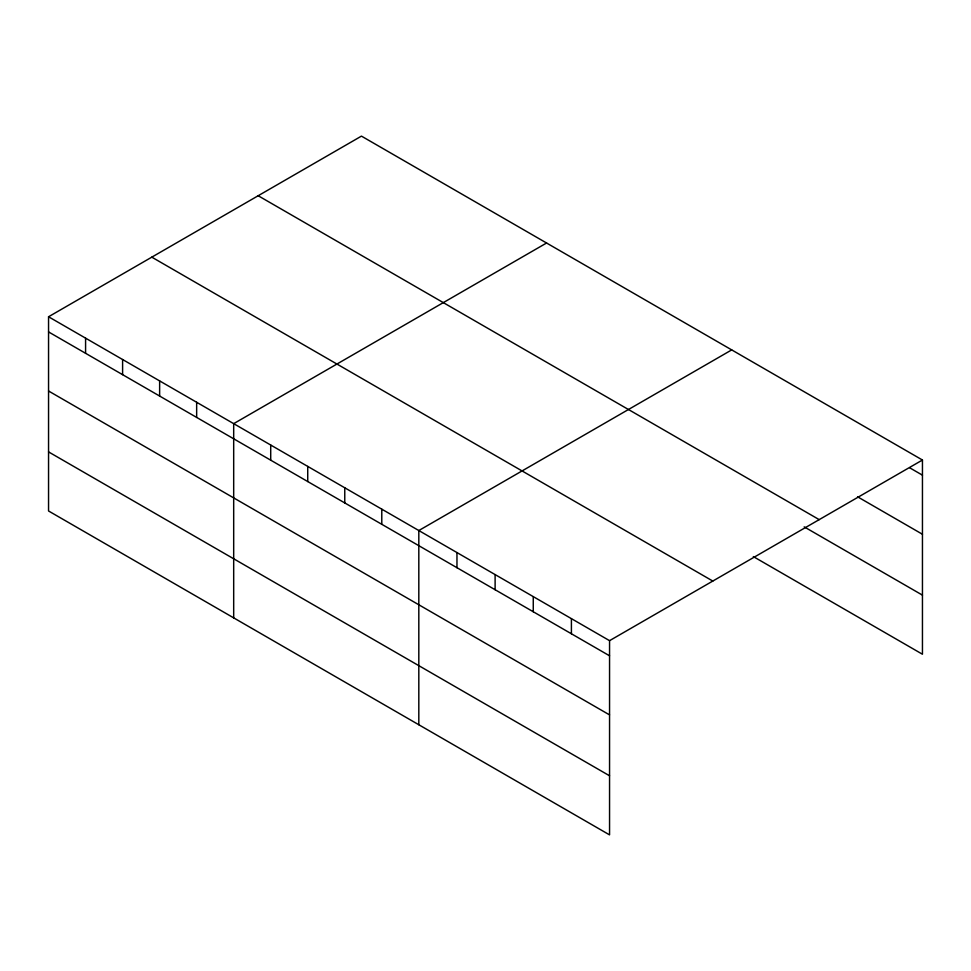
<?xml version="1.0" encoding="UTF-8"?>
<svg xmlns="http://www.w3.org/2000/svg" width="971" height="971" viewBox="0 0 971 971"><rect width="100%" height="100%" fill="white"/><g stroke="black" fill="none" stroke-linecap="round" stroke-linejoin="round"><path stroke-width="1.46" d="M609.557 714.899L609.557 640.666L48.55 316.764L48.55 510.977L609.557 834.878L609.557 714.899L48.55 390.997M753.326 556.589L922.45 654.236L922.45 460.023L361.443 136.122L48.55 316.764M546.576 243.005L233.683 423.659L233.683 617.859M731.709 349.9L418.817 530.542L418.817 724.754M609.557 640.666L922.45 460.023M909.73 467.816L922.45 475.159M857.599 496.812L922.45 534.256M258.189 195.741L819.196 519.631M804.194 526.865L922.45 595.138M151.804 257.157L712.811 581.059M48.55 331.912L609.557 655.801M48.55 451.891L609.557 775.78M571.409 618.636L571.409 633.784M533.261 596.619L533.261 611.754M495.113 574.589L495.113 589.725M456.965 552.572L456.965 567.707M381.785 509.168L381.785 524.304M344.766 487.782L344.766 502.929M307.734 466.408L307.734 481.543M270.715 445.034L270.715 460.169M196.652 402.273L196.652 417.421M159.632 380.899L159.632 396.034M122.601 359.525L122.601 374.66M85.582 338.151L85.582 353.286"/></g></svg>
